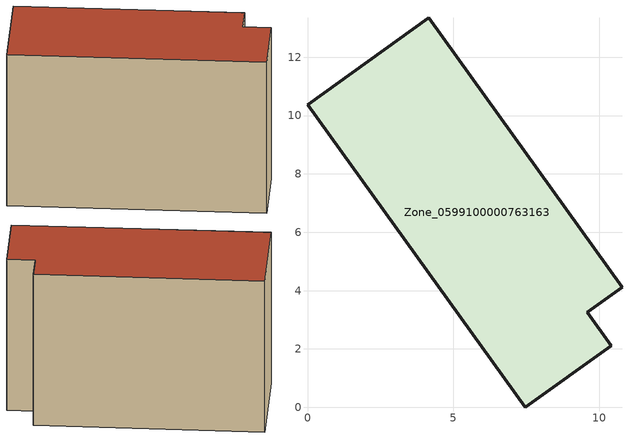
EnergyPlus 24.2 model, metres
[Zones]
Zone_0599100000763163
 floor ground (C_G): 0,10.38 4.16,13.36 10.78,4.11 9.58,3.26 10.4,2.11 7.46,0 z0
 wall outside (C_F): 7.46,0 10.4,2.11 9.58,3.26 10.78,4.11 4.16,13.36 0,10.38 7.46,0 z0:8.38
 roof outside (C_R): 4.16,13.36 0,10.38 7.46,0 10.4,2.11 9.58,3.26 10.78,4.11 z8.38
[BUILDING]
Pand.0599100000763163: North Axis=0; Terrain=City; Loads Convergence Tolerance Value=0.04; Temperature Convergence Tolerance Value=0.4; Solar Distribution=FullExterior; Maximum Number of Warmup Days=25; Minimum Number of Warmup Days=1
[Site:Location]
Rotterdam.The.Hague.AP_ZH_NLD Design_Conditions: Latitude=51.96; Longitude=4.45; Time Zone=1; Elevation=-4.5
[SITE:GROUNDTEMPERATURE:BUILDINGSURFACE]
18, 18, 18, 18, 18, 18, 18, 18, 18, 18, 18, 18
[MATERIAL] Thermal Absorptance=0.9; Solar Absorptance=0.7; Visible Absorptance=0.7
Name | Roughness | Thickness | Conductivity | Density | Specific Heat
G.TI.1992-2005 | MediumSmooth | 0.15 | 0.06 | 540 | 1210
F.TI.1992-2005 | Rough | 0.3 | 0.12 | 1920 | 840
R.TI.1992-2005 | MediumRough | 0.2 | 0.08 | 1500 | 1000
[CONSTRUCTION]
C_G: G.TI.1992-2005
C_F: F.TI.1992-2005
C_R: R.TI.1992-2005
[ZONE]
Zone_0599100000763163: Type=1; Multiplier=1; Ceiling Height=Autocalculate; Volume=Autocalculate; Floor Area=autocalculate; Part of Total Floor Area=Yes
[ZONEINFILTRATION:DESIGNFLOWRATE]
Infil_Zone_0599100000763163: Zone or ZoneList or Space or SpaceList=Zone_0599100000763163; Schedule=AlwaysOn; Design Flow Rate Calculation Method=Flow/Area; Flow Rate per Floor Area=0.0015; Constant Term Coefficient=1; Temperature Term Coefficient=0; Velocity Term Coefficient=0; Velocity Squared Term Coefficient=0
[HVACTEMPLATE:ZONE:IDEALLOADSAIRSYSTEM]
Zone_0599100000763163: Maximum Heating Supply Air Temperature=50; Minimum Cooling Supply Air Temperature=13; Maximum Heating Supply Air Humidity Ratio=0.0156; Minimum Cooling Supply Air Humidity Ratio=0.0077; Heating Limit=NoLimit; Cooling Limit=NoLimit; Dehumidification Control Type=ConstantSensibleHeatRatio; Cooling Sensible Heat Ratio=0.7; Dehumidification Setpoint=60; Humidification Control Type=None; Humidification Setpoint=30; Outdoor Air Method=None; Outdoor Air Flow Rate per Person=0.00944; Outdoor Air Flow Rate per Zone Floor Area=0; Outdoor Air Flow Rate per Zone=0; Demand Controlled Ventilation Type=None; Outdoor Air Economizer Type=NoEconomizer; Heat Recovery Type=None; Sensible Heat Recovery Effectiveness=0.7; Latent Heat Recovery Effectiveness=0.65
[ZONECONTROL:THERMOSTAT]
ThermostatControl_Zone_0599100000763163: Zone or ZoneList=Zone_0599100000763163; Control Type Schedule=DualSetpointControlType; Control 1=Thermostat_Zone_0599100000763163; Temperature Difference Between Cutout And Setpoint=0
[THERMOSTATSETPOINT:DUALSETPOINT]
Thermostat_Zone_0599100000763163: Heating Setpoint Temperature Schedule=HeatingSetpoint_Zone_0599100000763163; Cooling Setpoint Temperature Schedule=CoolingSetpoint_Zone_0599100000763163
[SCHEDULE:COMPACT]
HeatingSetpoint_Zone_0599100000763163: Through: 12/31, For: AllDays, Until: 24:00, 21
CoolingSetpoint_Zone_0599100000763163: Through: 12/31, For: AllDays, Until: 24:00, 24
DualSetpointControlType: Through: 12/31, For: AllDays, Until: 24:00, 4
AlwaysOn: Through: 12/31, For: AllDays, Until: 24:00, 1
